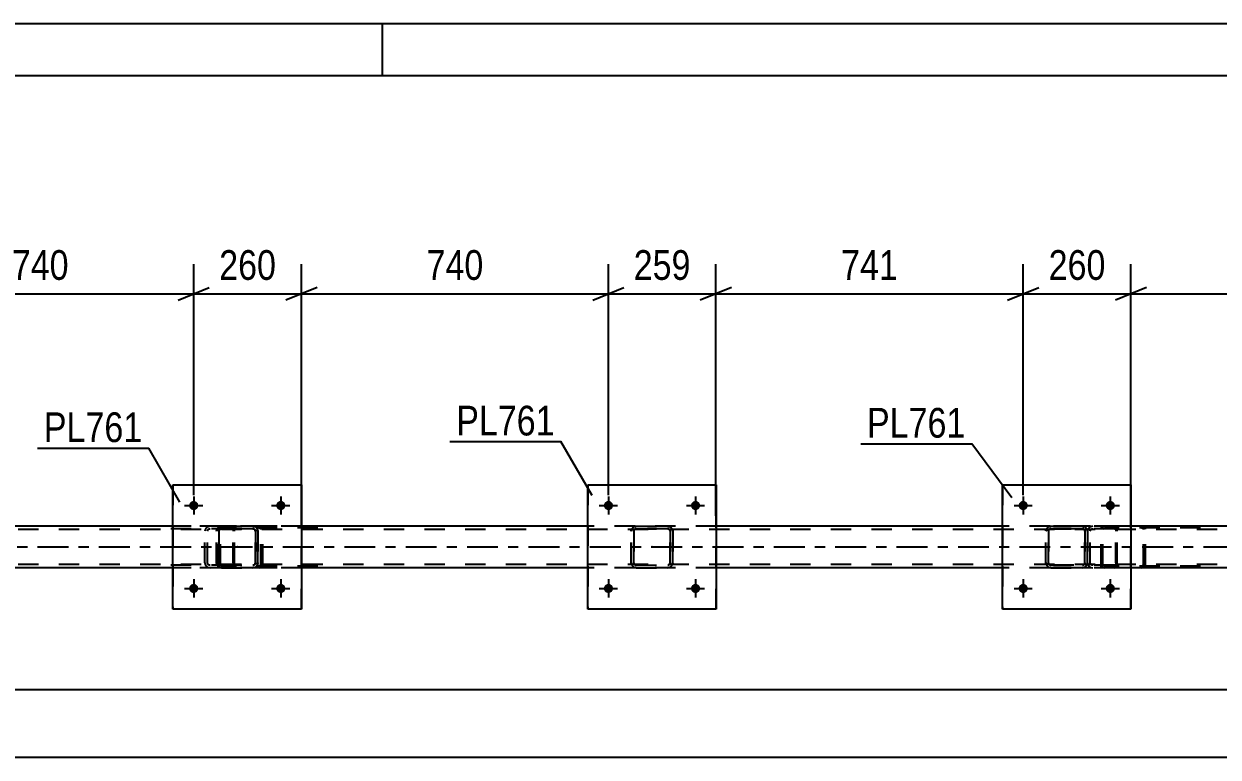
# Model space of a CAD drawing. Header units: millimetres. Extents: x 0 to 841, y 0 to 594.
# Drawn here: x 596.4 to 711.6, y 523.3 to 594 of the extents above; entities that cross this region are included whole.
import ezdxf

# ---------------------------------------------------------------- set-up
doc = ezdxf.new("R2010")
doc.units = ezdxf.units.MM
doc.linetypes.add('DXK_LINE_DOT2', pattern=[3.9198, 1.9599, -1.9599])
doc.linetypes.add('DXK_LINE_DOT3', pattern=[5.9187, 2.979, -0.9799, 0.9799, -0.9799])
doc.styles.add('Arial Narrow', font='ARIALN.TTF', dxfattribs={"height": 0.2})

# ---------------------------------------------------------------- blocks, each defined once
blk = doc.blocks.new('Unknown-814761001-1137')
at = {"color": 5, "linetype": 'Continuous'}
for p, q in [((841, 594), (0, 594)), ((631, 589), (631, 594)), ((836, 589), (5, 589))]:
    blk.add_line(p, q, dxfattribs=at)
blk = doc.blocks.new('Bolt-814761001-1547 - 1274')
at = {"linetype": 'Continuous'}
for points in [[(692.34, 547.54), (692.35, 547.63), (692.38, 547.72), (692.43, 547.8), (692.49, 547.86), (692.56, 547.92), (692.65, 547.96), (692.74, 547.98), (692.83, 547.98), (692.92, 547.96), (693, 547.92), (693.08, 547.86), (693.14, 547.8), (693.19, 547.72), (693.21, 547.63), (693.22, 547.54), (693.21, 547.45), (693.19, 547.36), (693.14, 547.28), (693.08, 547.21), (693, 547.16), (692.92, 547.12), (692.83, 547.1), (692.74, 547.1), (692.65, 547.12), (692.56, 547.16), (692.49, 547.21), (692.43, 547.28), (692.38, 547.36), (692.35, 547.45)], [(700.74, 547.54), (700.75, 547.63), (700.78, 547.72), (700.83, 547.8), (700.89, 547.86), (700.96, 547.92), (701.05, 547.96), (701.14, 547.98), (701.23, 547.98), (701.32, 547.96), (701.4, 547.92), (701.48, 547.86), (701.54, 547.8), (701.59, 547.72), (701.61, 547.63), (701.62, 547.54), (701.61, 547.45), (701.59, 547.36), (701.54, 547.28), (701.48, 547.21), (701.4, 547.16), (701.32, 547.12), (701.23, 547.1), (701.14, 547.1), (701.05, 547.12), (700.96, 547.16), (700.89, 547.21), (700.83, 547.28), (700.78, 547.36), (700.75, 547.45)]]:
    blk.add_hatch(color=1, dxfattribs=at).paths.add_polyline_path(points)
at = {"color": 1, "linetype": 'Continuous'}
for p, q in [((692.78, 548.42), (692.78, 546.66)), ((701.18, 548.42), (701.18, 546.66)), ((691.9, 547.54), (693.66, 547.54)), ((700.3, 547.54), (702.06, 547.54))]:
    blk.add_line(p, q, dxfattribs=at)
blk = doc.blocks.new('Part-814761001-1307 - 1274')
at = {"color": 7, "linetype": 'DXK_LINE_DOT2'}
for p, q in [((700.34, 545.34), (700.31, 545.22)), ((700.31, 541.86), (700.31, 545.22)), ((700.48, 545.22), (700.5, 545.28)), ((700.48, 541.86), (700.48, 545.22)), ((700.5, 545.28), (700.53, 545.33)), ((700.65, 545.54), (700.52, 545.51)), ((700.53, 545.33), (700.59, 545.37)), ((700.59, 545.37), (700.65, 545.38)), ((709.88, 545.54), (700.65, 545.54)), ((709.88, 545.38), (700.65, 545.38)), ((704.36, 545.51), (704.23, 545.54)), ((704.23, 545.38), (704.3, 545.37)), ((704.3, 545.37), (704.32, 545.35)), ((704.32, 545.35), (704.35, 545.33)), ((704.35, 545.33), (704.39, 545.28)), ((704.39, 545.28), (704.4, 545.22)), ((704.4, 541.86), (704.4, 545.22)), ((704.57, 545.22), (704.54, 545.34)), ((704.57, 541.86), (704.57, 545.22)), ((700.31, 541.86), (700.34, 541.74)), ((700.5, 541.8), (700.48, 541.86)), ((700.53, 541.74), (700.5, 541.8)), ((700.52, 541.56), (700.65, 541.54)), ((700.59, 541.71), (700.53, 541.74)), ((700.65, 541.7), (700.59, 541.71)), ((709.88, 541.7), (700.65, 541.7)), ((709.88, 541.54), (700.65, 541.54)), ((704.3, 541.71), (704.23, 541.7)), ((704.23, 541.54), (704.36, 541.56)), ((704.35, 541.74), (704.3, 541.71)), ((704.39, 541.8), (704.35, 541.74)), ((704.4, 541.86), (704.39, 541.8)), ((704.54, 541.74), (704.57, 541.86))]:
    blk.add_line(p, q, dxfattribs=at)
for centre, start, end in [((700.64, 545.2), 110.7583, 155.68), ((704.24, 545.2), 24.32, 69.2417), ((700.64, 541.87), 204.32, 249.2417), ((704.24, 541.87), 290.7583, 335.68)]:
    blk.add_arc(centre, 0.331, start, end, dxfattribs=at)
blk = doc.blocks.new('Part-814761001-1306 - 1274')
at = {"color": 7, "linetype": 'DXK_LINE_DOT2'}
for p, q in [((758.52, 545.22), (82.79, 545.22)), ((623.18, 545.54), (610.78, 545.54)), ((663.18, 545.54), (650.78, 545.54)), ((703.18, 545.54), (690.78, 545.54)), ((758.52, 541.86), (82.79, 541.86)), ((623.18, 541.54), (610.78, 541.54)), ((663.18, 541.54), (650.78, 541.54)), ((703.18, 541.54), (690.78, 541.54))]:
    blk.add_line(p, q, dxfattribs=at)
at = {"color": 2, "linetype": 'Continuous'}
for p, q in [((610.78, 545.54), (583.19, 545.54)), ((650.78, 545.54), (623.18, 545.54)), ((690.78, 545.54), (663.18, 545.54)), ((730.79, 545.54), (703.18, 545.54)), ((610.78, 541.54), (583.19, 541.54)), ((650.78, 541.54), (623.18, 541.54)), ((690.78, 541.54), (663.18, 541.54)), ((730.79, 541.54), (703.18, 541.54))]:
    blk.add_line(p, q, dxfattribs=at)
at = {"color": 7, "linetype": 'DXK_LINE_DOT3'}
blk.add_line((82.79, 543.54), (758.52, 543.54), dxfattribs=at)
blk = doc.blocks.new('Part-814761001-1369 - 1274')
at = {"color": 7, "linetype": 'DXK_LINE_DOT2'}
for p, q in [((615.21, 545.34), (615.18, 545.22)), ((615.18, 541.86), (615.18, 545.22)), ((615.35, 545.22), (615.36, 545.28)), ((615.35, 541.86), (615.35, 545.22)), ((615.36, 545.28), (615.4, 545.33)), ((615.52, 545.54), (615.39, 545.51)), ((615.4, 545.33), (615.46, 545.37)), ((615.46, 545.37), (615.52, 545.38)), ((624.75, 545.54), (615.52, 545.54)), ((624.75, 545.38), (615.52, 545.38)), ((619.23, 545.51), (619.1, 545.54)), ((619.1, 545.38), (619.16, 545.37)), ((619.16, 545.37), (619.22, 545.33)), ((619.22, 545.33), (619.25, 545.28)), ((619.25, 545.28), (619.27, 545.22)), ((619.27, 541.86), (619.27, 545.22)), ((619.44, 545.22), (619.41, 545.34)), ((619.44, 541.86), (619.44, 545.22)), ((615.18, 541.86), (615.21, 541.74)), ((615.36, 541.8), (615.35, 541.86)), ((615.4, 541.74), (615.36, 541.8)), ((615.39, 541.56), (615.52, 541.54)), ((615.46, 541.71), (615.4, 541.74)), ((615.52, 541.7), (615.46, 541.71)), ((624.75, 541.7), (615.52, 541.7)), ((624.75, 541.54), (615.52, 541.54)), ((619.16, 541.71), (619.1, 541.7)), ((619.1, 541.54), (619.23, 541.56)), ((619.22, 541.74), (619.16, 541.71)), ((619.25, 541.8), (619.22, 541.74)), ((619.27, 541.86), (619.25, 541.8)), ((619.41, 541.74), (619.44, 541.86))]:
    blk.add_line(p, q, dxfattribs=at)
for centre, start, end in [((615.51, 545.2), 110.7583, 155.68), ((619.11, 545.2), 24.32, 69.2417), ((615.51, 541.87), 204.32, 249.2417), ((619.11, 541.87), 290.7583, 335.68)]:
    blk.add_arc(centre, 0.331, start, end, dxfattribs=at)
blk = doc.blocks.new('Part-814761001-1374 - 1274')
at = {"color": 7, "linetype": 'DXK_LINE_DOT2'}
for p, q in [((701.59, 545.54), (694.66, 545.54)), ((701.59, 545.3), (694.66, 545.3)), ((699.02, 545.19), (699, 545.06)), ((699, 542.02), (699, 545.06)), ((699.03, 545.24), (699.02, 545.19)), ((699.25, 545.06), (699.27, 545.15)), ((699.25, 542.02), (699.25, 545.06)), ((699.27, 545.15), (699.32, 545.23)), ((699.5, 545.54), (699.31, 545.5)), ((699.32, 545.23), (699.4, 545.28)), ((699.4, 545.28), (699.5, 545.3)), ((700.31, 545.54), (700.31, 545.3)), ((701.69, 545.5), (701.59, 545.54)), ((701.59, 545.3), (701.64, 545.28)), ((701.64, 545.28), (701.69, 545.23)), ((701.78, 545.4), (701.69, 545.5)), ((701.69, 545.23), (701.72, 545.15)), ((701.72, 545.15), (701.73, 545.06)), ((701.73, 542.02), (701.73, 545.06)), ((701.84, 545.24), (701.78, 545.4)), ((701.86, 545.06), (701.84, 545.24)), ((701.86, 542.02), (701.86, 545.06)), ((701.59, 541.78), (694.66, 541.78)), ((701.59, 541.54), (694.66, 541.54)), ((699, 542.02), (699.03, 541.83)), ((699.27, 541.93), (699.25, 542.02)), ((699.32, 541.85), (699.27, 541.93)), ((699.31, 541.57), (699.5, 541.54)), ((699.4, 541.8), (699.32, 541.85)), ((699.5, 541.78), (699.4, 541.8)), ((700.31, 541.54), (700.31, 541.78)), ((701.64, 541.8), (701.59, 541.78)), ((701.59, 541.54), (701.69, 541.57)), ((701.69, 541.85), (701.64, 541.8)), ((701.72, 541.93), (701.69, 541.85)), ((701.69, 541.57), (701.78, 541.68)), ((701.73, 542.02), (701.72, 541.93)), ((701.78, 541.68), (701.79, 541.71)), ((701.79, 541.71), (701.84, 541.83)), ((701.84, 541.83), (701.86, 542.02))]:
    blk.add_line(p, q, dxfattribs=at)
for centre, start, end in [((699.48, 545.04), 111.1941, 156.1506), ((699.48, 542.03), 203.8494, 248.8059)]:
    blk.add_arc(centre, 0.492, start, end, dxfattribs=at)
blk = doc.blocks.new('Part-814761001-1375 - 1274')
at = {"color": 7, "linetype": 'DXK_LINE_DOT2'}
for p, q in [((616.46, 545.54), (609.52, 545.54)), ((616.46, 545.3), (609.52, 545.3)), ((613.89, 545.19), (613.86, 545.06)), ((613.86, 542.02), (613.86, 545.06)), ((613.9, 545.24), (613.89, 545.19)), ((614.11, 545.06), (614.13, 545.15)), ((614.11, 542.02), (614.11, 545.06)), ((614.13, 545.15), (614.19, 545.23)), ((614.36, 545.54), (614.17, 545.5)), ((614.19, 545.23), (614.27, 545.28)), ((614.27, 545.28), (614.36, 545.3)), ((615.18, 545.54), (615.18, 545.3)), ((616.56, 545.5), (616.46, 545.54)), ((616.46, 545.3), (616.51, 545.28)), ((616.51, 545.28), (616.55, 545.23)), ((616.55, 545.23), (616.58, 545.15)), ((616.65, 545.4), (616.56, 545.5)), ((616.58, 545.15), (616.59, 545.06)), ((616.59, 542.02), (616.59, 545.06)), ((616.71, 545.24), (616.65, 545.4)), ((616.73, 545.06), (616.71, 545.24)), ((616.73, 542.02), (616.73, 545.06)), ((616.46, 541.78), (609.52, 541.78)), ((616.46, 541.54), (609.52, 541.54)), ((613.86, 542.02), (613.9, 541.83)), ((614.13, 541.93), (614.11, 542.02)), ((614.19, 541.85), (614.13, 541.93)), ((614.17, 541.57), (614.36, 541.54)), ((614.27, 541.8), (614.19, 541.85)), ((614.36, 541.78), (614.27, 541.8)), ((615.18, 541.54), (615.18, 541.78)), ((616.51, 541.8), (616.46, 541.78)), ((616.46, 541.54), (616.56, 541.57)), ((616.55, 541.85), (616.51, 541.8)), ((616.58, 541.93), (616.55, 541.85)), ((616.56, 541.57), (616.65, 541.68)), ((616.59, 542.02), (616.58, 541.93)), ((616.65, 541.68), (616.66, 541.71)), ((616.66, 541.71), (616.71, 541.83)), ((616.71, 541.83), (616.73, 542.02))]:
    blk.add_line(p, q, dxfattribs=at)
for centre, start, end in [((614.35, 545.04), 111.1941, 156.1506), ((614.35, 542.03), 203.8494, 248.8059)]:
    blk.add_arc(centre, 0.492, start, end, dxfattribs=at)
blk = doc.blocks.new('Part-814761001-1393 - 1274')
at = {"color": 2, "linetype": 'Continuous'}
for p, q in [((690.78, 537.54), (690.78, 549.54)), ((690.78, 549.54), (690.78, 549.54)), ((690.78, 549.54), (703.18, 549.54)), ((703.18, 549.54), (703.18, 537.54)), ((690.78, 537.54), (690.78, 537.54)), ((703.18, 537.54), (690.78, 537.54))]:
    blk.add_line(p, q, dxfattribs=at)
at = {"color": 7, "linetype": 'DXK_LINE_DOT2'}
for p, q in [((690.78, 549.54), (690.78, 537.54)), ((690.78, 549.54), (690.78, 549.54)), ((703.18, 537.54), (703.18, 549.54)), ((690.78, 537.54), (690.78, 537.54))]:
    blk.add_line(p, q, dxfattribs=at)
blk = doc.blocks.new('Part-814761001-1394 - 1274')
at = {"color": 7, "linetype": 'DXK_LINE_DOT2'}
for p, q in [((694.98, 545.06), (695.02, 545.24)), ((695.02, 545.24), (694.98, 545.06)), ((694.98, 542.02), (694.98, 545.06)), ((694.98, 545.06), (694.98, 545.06)), ((694.98, 542.02), (694.98, 545.06)), ((695.22, 545.06), (695.24, 545.15)), ((695.24, 545.15), (695.22, 545.06)), ((695.22, 542.02), (695.22, 545.06)), ((695.22, 545.06), (695.22, 545.06)), ((695.22, 545.06), (695.22, 542.02)), ((695.24, 545.15), (695.29, 545.23)), ((695.29, 545.23), (695.24, 545.15)), ((695.28, 545.5), (695.46, 545.54)), ((695.46, 545.54), (695.28, 545.5)), ((695.29, 545.23), (695.37, 545.28)), ((695.37, 545.28), (695.29, 545.23)), ((695.37, 545.28), (695.46, 545.3)), ((695.46, 545.3), (695.37, 545.28)), ((695.46, 545.54), (698.5, 545.54)), ((695.46, 545.54), (695.46, 545.54)), ((695.46, 545.54), (698.5, 545.54)), ((695.46, 545.3), (698.5, 545.3)), ((695.46, 545.3), (695.46, 545.3)), ((698.5, 545.3), (695.46, 545.3)), ((698.5, 545.54), (698.5, 545.54)), ((698.5, 545.54), (698.68, 545.5)), ((698.69, 545.5), (698.5, 545.54)), ((698.5, 545.3), (698.5, 545.3)), ((698.5, 545.3), (698.6, 545.28)), ((698.59, 545.28), (698.5, 545.3)), ((698.59, 545.28), (698.6, 545.28)), ((698.67, 545.23), (698.59, 545.28)), ((698.6, 545.28), (698.67, 545.23)), ((698.67, 545.23), (698.73, 545.15)), ((698.72, 545.15), (698.67, 545.23)), ((698.74, 545.06), (698.72, 545.15)), ((698.73, 545.15), (698.74, 545.06)), ((698.74, 542.02), (698.74, 545.06)), ((698.74, 545.06), (698.74, 545.06)), ((698.74, 545.06), (698.74, 542.02)), ((698.94, 545.24), (698.98, 545.06)), ((698.98, 545.06), (698.95, 545.24)), ((698.98, 542.02), (698.98, 545.06)), ((698.98, 545.06), (698.98, 545.06)), ((698.98, 545.06), (698.98, 542.02)), ((694.98, 542.02), (694.98, 542.02)), ((695.02, 541.83), (694.98, 542.02)), ((694.98, 542.02), (695.02, 541.83)), ((695.22, 542.02), (695.22, 542.02)), ((695.24, 541.93), (695.22, 542.02)), ((695.22, 542.02), (695.24, 541.93)), ((695.29, 541.85), (695.24, 541.93)), ((695.24, 541.93), (695.29, 541.85)), ((695.28, 541.57), (695.28, 541.57)), ((695.46, 541.54), (695.28, 541.57)), ((695.28, 541.57), (695.46, 541.54)), ((695.37, 541.8), (695.29, 541.85)), ((695.29, 541.85), (695.37, 541.8)), ((695.46, 541.78), (695.37, 541.8)), ((695.37, 541.8), (695.46, 541.78)), ((695.46, 541.78), (698.5, 541.78)), ((695.46, 541.78), (695.46, 541.78)), ((695.46, 541.78), (698.5, 541.78)), ((695.46, 541.54), (698.5, 541.54)), ((695.46, 541.54), (695.46, 541.54)), ((695.46, 541.54), (698.5, 541.54)), ((698.6, 541.8), (698.5, 541.78)), ((698.5, 541.78), (698.59, 541.8)), ((698.5, 541.78), (698.5, 541.78)), ((698.68, 541.57), (698.5, 541.54)), ((698.5, 541.54), (698.69, 541.57)), ((698.5, 541.54), (698.5, 541.54)), ((698.59, 541.8), (698.67, 541.85)), ((698.67, 541.85), (698.6, 541.8)), ((698.73, 541.93), (698.67, 541.85)), ((698.67, 541.85), (698.72, 541.93)), ((698.72, 541.93), (698.74, 542.02)), ((698.74, 542.02), (698.73, 541.93)), ((698.74, 542.02), (698.74, 542.02)), ((698.98, 542.02), (698.94, 541.83)), ((698.95, 541.83), (698.98, 542.02)), ((698.98, 542.02), (698.98, 542.02))]:
    blk.add_line(p, q, dxfattribs=at)
at = {"color": 7, "linetype": 'DXK_LINE_DOT3'}
blk.add_line((696.99, 543.54), (696.98, 543.54), dxfattribs=at)
at = {"color": 7, "linetype": 'DXK_LINE_DOT2'}
for centre, start, end in [((695.46, 545.06), 112.5, 157.5), ((695.46, 545.06), 112.5, 157.5), ((698.5, 545.06), 22.5, 67.5), ((698.5, 545.06), 22.5, 67.5), ((695.46, 542.02), 202.5, 247.5), ((695.46, 542.02), 202.5, 247.5), ((698.5, 542.02), 292.5, 337.5), ((698.5, 542.02), 292.5, 337.5)]:
    blk.add_arc(centre, 0.48, start, end, dxfattribs=at)
blk = doc.blocks.new('Part-814761001-1399 - 1274')
at = {"color": 2, "linetype": 'Continuous'}
for p, q in [((650.78, 537.54), (650.78, 549.54)), ((650.78, 549.54), (650.78, 549.54)), ((650.78, 549.54), (663.18, 549.54)), ((663.18, 549.54), (663.18, 537.54)), ((650.78, 537.54), (650.78, 537.54)), ((663.18, 537.54), (650.78, 537.54))]:
    blk.add_line(p, q, dxfattribs=at)
at = {"color": 7, "linetype": 'DXK_LINE_DOT2'}
for p, q in [((650.78, 549.54), (650.78, 537.54)), ((650.78, 549.54), (650.78, 549.54)), ((663.18, 537.54), (663.18, 549.54)), ((650.78, 537.54), (650.78, 537.54))]:
    blk.add_line(p, q, dxfattribs=at)
blk = doc.blocks.new('Part-814761001-1400 - 1274')
at = {"color": 7, "linetype": 'DXK_LINE_DOT2'}
for p, q in [((654.98, 545.06), (655.02, 545.24)), ((655.02, 545.24), (654.98, 545.06)), ((654.98, 542.02), (654.98, 545.06)), ((654.98, 545.06), (654.98, 545.06)), ((654.98, 542.02), (654.98, 545.06)), ((655.22, 545.06), (655.24, 545.15)), ((655.24, 545.15), (655.22, 545.06)), ((655.22, 542.02), (655.22, 545.06)), ((655.22, 545.06), (655.22, 545.06)), ((655.22, 545.06), (655.22, 542.02)), ((655.24, 545.15), (655.29, 545.23)), ((655.29, 545.23), (655.24, 545.15)), ((655.28, 545.5), (655.46, 545.54)), ((655.46, 545.54), (655.28, 545.5)), ((655.29, 545.23), (655.37, 545.28)), ((655.37, 545.28), (655.29, 545.23)), ((655.37, 545.28), (655.46, 545.3)), ((655.46, 545.3), (655.37, 545.28)), ((655.46, 545.54), (658.5, 545.54)), ((655.46, 545.54), (655.46, 545.54)), ((655.46, 545.54), (658.5, 545.54)), ((655.46, 545.3), (658.5, 545.3)), ((655.46, 545.3), (655.46, 545.3)), ((658.5, 545.3), (655.46, 545.3)), ((658.5, 545.54), (658.5, 545.54)), ((658.5, 545.54), (658.68, 545.5)), ((658.69, 545.5), (658.5, 545.54)), ((658.5, 545.3), (658.5, 545.3)), ((658.5, 545.3), (658.6, 545.28)), ((658.59, 545.28), (658.5, 545.3)), ((658.59, 545.28), (658.6, 545.28)), ((658.67, 545.23), (658.59, 545.28)), ((658.6, 545.28), (658.67, 545.23)), ((658.67, 545.23), (658.73, 545.15)), ((658.72, 545.15), (658.67, 545.23)), ((658.74, 545.06), (658.72, 545.15)), ((658.73, 545.15), (658.74, 545.06)), ((658.74, 542.02), (658.74, 545.06)), ((658.74, 545.06), (658.74, 545.06)), ((658.74, 545.06), (658.74, 542.02)), ((658.94, 545.24), (658.98, 545.06)), ((658.98, 545.06), (658.95, 545.24)), ((658.98, 542.02), (658.98, 545.06)), ((658.98, 545.06), (658.98, 545.06)), ((658.98, 545.06), (658.98, 542.02)), ((654.98, 542.02), (654.98, 542.02)), ((655.02, 541.83), (654.98, 542.02)), ((654.98, 542.02), (655.02, 541.83)), ((655.22, 542.02), (655.22, 542.02)), ((655.24, 541.93), (655.22, 542.02)), ((655.22, 542.02), (655.24, 541.93)), ((655.29, 541.85), (655.24, 541.93)), ((655.24, 541.93), (655.29, 541.85)), ((655.28, 541.57), (655.28, 541.57)), ((655.46, 541.54), (655.28, 541.57)), ((655.28, 541.57), (655.46, 541.54)), ((655.37, 541.8), (655.29, 541.85)), ((655.29, 541.85), (655.37, 541.8)), ((655.46, 541.78), (655.37, 541.8)), ((655.37, 541.8), (655.46, 541.78)), ((655.46, 541.78), (658.5, 541.78)), ((655.46, 541.78), (655.46, 541.78)), ((655.46, 541.78), (658.5, 541.78)), ((655.46, 541.54), (658.5, 541.54)), ((655.46, 541.54), (655.46, 541.54)), ((655.46, 541.54), (658.5, 541.54)), ((658.6, 541.8), (658.5, 541.78)), ((658.5, 541.78), (658.59, 541.8)), ((658.5, 541.78), (658.5, 541.78)), ((658.68, 541.57), (658.5, 541.54)), ((658.5, 541.54), (658.69, 541.57)), ((658.5, 541.54), (658.5, 541.54)), ((658.59, 541.8), (658.67, 541.85)), ((658.67, 541.85), (658.6, 541.8)), ((658.73, 541.93), (658.67, 541.85)), ((658.67, 541.85), (658.72, 541.93)), ((658.72, 541.93), (658.74, 542.02)), ((658.74, 542.02), (658.73, 541.93)), ((658.74, 542.02), (658.74, 542.02)), ((658.98, 542.02), (658.94, 541.83)), ((658.95, 541.83), (658.98, 542.02)), ((658.98, 542.02), (658.98, 542.02))]:
    blk.add_line(p, q, dxfattribs=at)
at = {"color": 7, "linetype": 'DXK_LINE_DOT3'}
blk.add_line((656.99, 543.54), (656.98, 543.54), dxfattribs=at)
at = {"color": 7, "linetype": 'DXK_LINE_DOT2'}
for centre, start, end in [((655.46, 545.06), 112.5, 157.5), ((655.46, 545.06), 112.5, 157.5), ((658.5, 545.06), 22.5, 67.5), ((658.5, 545.06), 22.5, 67.5), ((655.46, 542.02), 202.5, 247.5), ((655.46, 542.02), 202.5, 247.5), ((658.5, 542.02), 292.5, 337.5), ((658.5, 542.02), 292.5, 337.5)]:
    blk.add_arc(centre, 0.48, start, end, dxfattribs=at)
blk = doc.blocks.new('Part-814761001-1405 - 1274')
at = {"color": 2, "linetype": 'Continuous'}
for p, q in [((610.78, 537.54), (610.78, 549.54)), ((610.78, 549.54), (610.78, 549.54)), ((610.78, 549.54), (623.18, 549.54)), ((623.18, 549.54), (623.18, 537.54)), ((610.78, 537.54), (610.78, 537.54)), ((623.18, 537.54), (610.78, 537.54))]:
    blk.add_line(p, q, dxfattribs=at)
at = {"color": 7, "linetype": 'DXK_LINE_DOT2'}
for p, q in [((610.78, 549.54), (610.78, 537.54)), ((610.78, 549.54), (610.78, 549.54)), ((623.18, 537.54), (623.18, 549.54)), ((610.78, 537.54), (610.78, 537.54))]:
    blk.add_line(p, q, dxfattribs=at)
blk = doc.blocks.new('Bolt-814761001-1549 - 1274')
at = {"linetype": 'Continuous'}
for points in [[(652.34, 547.54), (652.35, 547.63), (652.38, 547.72), (652.43, 547.8), (652.49, 547.86), (652.56, 547.92), (652.65, 547.96), (652.74, 547.98), (652.83, 547.98), (652.92, 547.96), (653, 547.92), (653.08, 547.86), (653.14, 547.8), (653.19, 547.72), (653.21, 547.63), (653.22, 547.54), (653.21, 547.45), (653.19, 547.36), (653.14, 547.28), (653.08, 547.21), (653, 547.16), (652.92, 547.12), (652.83, 547.1), (652.74, 547.1), (652.65, 547.12), (652.56, 547.16), (652.49, 547.21), (652.43, 547.28), (652.38, 547.36), (652.35, 547.45)], [(660.74, 547.54), (660.75, 547.63), (660.78, 547.72), (660.83, 547.8), (660.89, 547.86), (660.96, 547.92), (661.05, 547.96), (661.14, 547.98), (661.23, 547.98), (661.32, 547.96), (661.4, 547.92), (661.48, 547.86), (661.54, 547.8), (661.59, 547.72), (661.61, 547.63), (661.62, 547.54), (661.61, 547.45), (661.59, 547.36), (661.54, 547.28), (661.48, 547.21), (661.4, 547.16), (661.32, 547.12), (661.23, 547.1), (661.14, 547.1), (661.05, 547.12), (660.96, 547.16), (660.89, 547.21), (660.83, 547.28), (660.78, 547.36), (660.75, 547.45)]]:
    blk.add_hatch(color=1, dxfattribs=at).paths.add_polyline_path(points)
at = {"color": 1, "linetype": 'Continuous'}
for p, q in [((652.78, 548.42), (652.78, 546.66)), ((661.18, 548.42), (661.18, 546.66)), ((651.9, 547.54), (653.66, 547.54)), ((660.3, 547.54), (662.06, 547.54))]:
    blk.add_line(p, q, dxfattribs=at)
blk = doc.blocks.new('Part-814761001-1479 - 1274')
at = {"color": 7, "linetype": 'DXK_LINE_DOT2'}
for p, q in [((614.98, 545.06), (615.02, 545.24)), ((615.02, 545.24), (614.98, 545.06)), ((614.98, 542.02), (614.98, 545.06)), ((614.98, 545.06), (614.98, 545.06)), ((614.98, 542.02), (614.98, 545.06)), ((615.22, 545.06), (615.24, 545.15)), ((615.24, 545.15), (615.22, 545.06)), ((615.22, 542.02), (615.22, 545.06)), ((615.22, 545.06), (615.22, 545.06)), ((615.22, 545.06), (615.22, 542.02)), ((615.24, 545.15), (615.29, 545.23)), ((615.29, 545.23), (615.24, 545.15)), ((615.28, 545.5), (615.46, 545.54)), ((615.46, 545.54), (615.28, 545.5)), ((615.29, 545.23), (615.37, 545.28)), ((615.37, 545.28), (615.29, 545.23)), ((615.37, 545.28), (615.46, 545.3)), ((615.46, 545.3), (615.37, 545.28)), ((615.46, 545.54), (618.5, 545.54)), ((615.46, 545.54), (615.46, 545.54)), ((615.46, 545.54), (618.5, 545.54)), ((615.46, 545.3), (618.5, 545.3)), ((615.46, 545.3), (615.46, 545.3)), ((618.5, 545.3), (615.46, 545.3)), ((618.5, 545.54), (618.5, 545.54)), ((618.5, 545.54), (618.68, 545.5)), ((618.69, 545.5), (618.5, 545.54)), ((618.5, 545.3), (618.5, 545.3)), ((618.5, 545.3), (618.6, 545.28)), ((618.59, 545.28), (618.5, 545.3)), ((618.59, 545.28), (618.6, 545.28)), ((618.67, 545.23), (618.59, 545.28)), ((618.6, 545.28), (618.67, 545.23)), ((618.67, 545.23), (618.73, 545.15)), ((618.72, 545.15), (618.67, 545.23)), ((618.74, 545.06), (618.72, 545.15)), ((618.73, 545.15), (618.74, 545.06)), ((618.74, 542.02), (618.74, 545.06)), ((618.74, 545.06), (618.74, 545.06)), ((618.74, 545.06), (618.74, 542.02)), ((618.94, 545.24), (618.98, 545.06)), ((618.98, 545.06), (618.95, 545.24)), ((618.98, 542.02), (618.98, 545.06)), ((618.98, 545.06), (618.98, 545.06)), ((618.98, 545.06), (618.98, 542.02)), ((614.98, 542.02), (614.98, 542.02)), ((615.02, 541.83), (614.98, 542.02)), ((614.98, 542.02), (615.02, 541.83)), ((615.22, 542.02), (615.22, 542.02)), ((615.24, 541.93), (615.22, 542.02)), ((615.22, 542.02), (615.24, 541.93)), ((615.29, 541.85), (615.24, 541.93)), ((615.24, 541.93), (615.29, 541.85)), ((615.28, 541.57), (615.28, 541.57)), ((615.46, 541.54), (615.28, 541.57)), ((615.28, 541.57), (615.46, 541.54)), ((615.37, 541.8), (615.29, 541.85)), ((615.29, 541.85), (615.37, 541.8)), ((615.46, 541.78), (615.37, 541.8)), ((615.37, 541.8), (615.46, 541.78)), ((615.46, 541.78), (618.5, 541.78)), ((615.46, 541.78), (615.46, 541.78)), ((615.46, 541.78), (618.5, 541.78)), ((615.46, 541.54), (618.5, 541.54)), ((615.46, 541.54), (615.46, 541.54)), ((615.46, 541.54), (618.5, 541.54)), ((618.6, 541.8), (618.5, 541.78)), ((618.5, 541.78), (618.59, 541.8)), ((618.5, 541.78), (618.5, 541.78)), ((618.68, 541.57), (618.5, 541.54)), ((618.5, 541.54), (618.69, 541.57)), ((618.5, 541.54), (618.5, 541.54)), ((618.59, 541.8), (618.67, 541.85)), ((618.67, 541.85), (618.6, 541.8)), ((618.73, 541.93), (618.67, 541.85)), ((618.67, 541.85), (618.72, 541.93)), ((618.72, 541.93), (618.74, 542.02)), ((618.74, 542.02), (618.73, 541.93)), ((618.74, 542.02), (618.74, 542.02)), ((618.98, 542.02), (618.94, 541.83)), ((618.95, 541.83), (618.98, 542.02)), ((618.98, 542.02), (618.98, 542.02))]:
    blk.add_line(p, q, dxfattribs=at)
at = {"color": 7, "linetype": 'DXK_LINE_DOT3'}
blk.add_line((616.99, 543.54), (616.98, 543.54), dxfattribs=at)
at = {"color": 7, "linetype": 'DXK_LINE_DOT2'}
for centre, start, end in [((615.46, 545.06), 112.5, 157.5), ((615.46, 545.06), 112.5, 157.5), ((618.5, 545.06), 22.5, 67.5), ((618.5, 545.06), 22.5, 67.5), ((615.46, 542.02), 202.5, 247.5), ((615.46, 542.02), 202.5, 247.5), ((618.5, 542.02), 292.5, 337.5), ((618.5, 542.02), 292.5, 337.5)]:
    blk.add_arc(centre, 0.48, start, end, dxfattribs=at)
blk = doc.blocks.new('Bolt-814761001-1548 - 1274')
at = {"linetype": 'Continuous'}
for points in [[(692.34, 539.54), (692.35, 539.63), (692.38, 539.72), (692.43, 539.8), (692.49, 539.86), (692.56, 539.92), (692.65, 539.96), (692.74, 539.98), (692.83, 539.98), (692.92, 539.96), (693, 539.92), (693.08, 539.86), (693.14, 539.8), (693.19, 539.72), (693.21, 539.63), (693.22, 539.54), (693.21, 539.45), (693.19, 539.36), (693.14, 539.28), (693.08, 539.21), (693, 539.16), (692.92, 539.12), (692.83, 539.1), (692.74, 539.1), (692.65, 539.12), (692.56, 539.16), (692.49, 539.21), (692.43, 539.28), (692.38, 539.36), (692.35, 539.45)], [(700.74, 539.54), (700.75, 539.63), (700.78, 539.72), (700.83, 539.8), (700.89, 539.86), (700.96, 539.92), (701.05, 539.96), (701.14, 539.98), (701.23, 539.98), (701.32, 539.96), (701.4, 539.92), (701.48, 539.86), (701.54, 539.8), (701.59, 539.72), (701.61, 539.63), (701.62, 539.54), (701.61, 539.45), (701.59, 539.36), (701.54, 539.28), (701.48, 539.21), (701.4, 539.16), (701.32, 539.12), (701.23, 539.1), (701.14, 539.1), (701.05, 539.12), (700.96, 539.16), (700.89, 539.21), (700.83, 539.28), (700.78, 539.36), (700.75, 539.45)]]:
    blk.add_hatch(color=1, dxfattribs=at).paths.add_polyline_path(points)
at = {"color": 1, "linetype": 'Continuous'}
for p, q in [((692.78, 540.42), (692.78, 538.66)), ((701.18, 540.42), (701.18, 538.66)), ((691.9, 539.54), (693.66, 539.54)), ((700.3, 539.54), (702.06, 539.54))]:
    blk.add_line(p, q, dxfattribs=at)
blk = doc.blocks.new('Bolt-814761001-1550 - 1274')
at = {"linetype": 'Continuous'}
for points in [[(652.34, 539.54), (652.35, 539.63), (652.38, 539.72), (652.43, 539.8), (652.49, 539.86), (652.56, 539.92), (652.65, 539.96), (652.74, 539.98), (652.83, 539.98), (652.92, 539.96), (653, 539.92), (653.08, 539.86), (653.14, 539.8), (653.19, 539.72), (653.21, 539.63), (653.22, 539.54), (653.21, 539.45), (653.19, 539.36), (653.14, 539.28), (653.08, 539.21), (653, 539.16), (652.92, 539.12), (652.83, 539.1), (652.74, 539.1), (652.65, 539.12), (652.56, 539.16), (652.49, 539.21), (652.43, 539.28), (652.38, 539.36), (652.35, 539.45)], [(660.74, 539.54), (660.75, 539.63), (660.78, 539.72), (660.83, 539.8), (660.89, 539.86), (660.96, 539.92), (661.05, 539.96), (661.14, 539.98), (661.23, 539.98), (661.32, 539.96), (661.4, 539.92), (661.48, 539.86), (661.54, 539.8), (661.59, 539.72), (661.61, 539.63), (661.62, 539.54), (661.61, 539.45), (661.59, 539.36), (661.54, 539.28), (661.48, 539.21), (661.4, 539.16), (661.32, 539.12), (661.23, 539.1), (661.14, 539.1), (661.05, 539.12), (660.96, 539.16), (660.89, 539.21), (660.83, 539.28), (660.78, 539.36), (660.75, 539.45)]]:
    blk.add_hatch(color=1, dxfattribs=at).paths.add_polyline_path(points)
at = {"color": 1, "linetype": 'Continuous'}
for p, q in [((652.78, 540.42), (652.78, 538.66)), ((661.18, 540.42), (661.18, 538.66)), ((651.9, 539.54), (653.66, 539.54)), ((660.3, 539.54), (662.06, 539.54))]:
    blk.add_line(p, q, dxfattribs=at)
blk = doc.blocks.new('Bolt-814761001-1551 - 1274')
at = {"linetype": 'Continuous'}
for points in [[(612.34, 547.54), (612.35, 547.63), (612.38, 547.72), (612.43, 547.8), (612.49, 547.86), (612.56, 547.92), (612.65, 547.96), (612.74, 547.98), (612.83, 547.98), (612.92, 547.96), (613, 547.92), (613.08, 547.86), (613.14, 547.8), (613.19, 547.72), (613.21, 547.63), (613.22, 547.54), (613.21, 547.45), (613.19, 547.36), (613.14, 547.28), (613.08, 547.21), (613, 547.16), (612.92, 547.12), (612.83, 547.1), (612.74, 547.1), (612.65, 547.12), (612.56, 547.16), (612.49, 547.21), (612.43, 547.28), (612.38, 547.36), (612.35, 547.45)], [(620.74, 547.54), (620.75, 547.63), (620.78, 547.72), (620.83, 547.8), (620.89, 547.86), (620.96, 547.92), (621.05, 547.96), (621.14, 547.98), (621.23, 547.98), (621.32, 547.96), (621.4, 547.92), (621.48, 547.86), (621.54, 547.8), (621.59, 547.72), (621.61, 547.63), (621.62, 547.54), (621.61, 547.45), (621.59, 547.36), (621.54, 547.28), (621.48, 547.21), (621.4, 547.16), (621.32, 547.12), (621.23, 547.1), (621.14, 547.1), (621.05, 547.12), (620.96, 547.16), (620.89, 547.21), (620.83, 547.28), (620.78, 547.36), (620.75, 547.45)]]:
    blk.add_hatch(color=1, dxfattribs=at).paths.add_polyline_path(points)
at = {"color": 1, "linetype": 'Continuous'}
for p, q in [((612.78, 548.42), (612.78, 546.66)), ((621.18, 548.42), (621.18, 546.66)), ((611.9, 547.54), (613.66, 547.54)), ((620.3, 547.54), (622.06, 547.54))]:
    blk.add_line(p, q, dxfattribs=at)
blk = doc.blocks.new('Bolt-814761001-1552 - 1274')
at = {"linetype": 'Continuous'}
for points in [[(612.34, 539.54), (612.35, 539.63), (612.38, 539.72), (612.43, 539.8), (612.49, 539.86), (612.56, 539.92), (612.65, 539.96), (612.74, 539.98), (612.83, 539.98), (612.92, 539.96), (613, 539.92), (613.08, 539.86), (613.14, 539.8), (613.19, 539.72), (613.21, 539.63), (613.22, 539.54), (613.21, 539.45), (613.19, 539.36), (613.14, 539.28), (613.08, 539.21), (613, 539.16), (612.92, 539.12), (612.83, 539.1), (612.74, 539.1), (612.65, 539.12), (612.56, 539.16), (612.49, 539.21), (612.43, 539.28), (612.38, 539.36), (612.35, 539.45)], [(620.74, 539.54), (620.75, 539.63), (620.78, 539.72), (620.83, 539.8), (620.89, 539.86), (620.96, 539.92), (621.05, 539.96), (621.14, 539.98), (621.23, 539.98), (621.32, 539.96), (621.4, 539.92), (621.48, 539.86), (621.54, 539.8), (621.59, 539.72), (621.61, 539.63), (621.62, 539.54), (621.61, 539.45), (621.59, 539.36), (621.54, 539.28), (621.48, 539.21), (621.4, 539.16), (621.32, 539.12), (621.23, 539.1), (621.14, 539.1), (621.05, 539.12), (620.96, 539.16), (620.89, 539.21), (620.83, 539.28), (620.78, 539.36), (620.75, 539.45)]]:
    blk.add_hatch(color=1, dxfattribs=at).paths.add_polyline_path(points)
at = {"color": 1, "linetype": 'Continuous'}
for p, q in [((612.78, 540.42), (612.78, 538.66)), ((621.18, 540.42), (621.18, 538.66)), ((611.9, 539.54), (613.66, 539.54)), ((620.3, 539.54), (622.06, 539.54))]:
    blk.add_line(p, q, dxfattribs=at)
blk = doc.blocks.new('StraightDimension-814761001-1736 - 1274')
at = {"color": 7, "linetype": 'Continuous'}
for p, q in [((623.18, 546.54), (623.18, 570.81)), ((652.78, 548.54), (652.78, 570.81)), ((624.68, 568.56), (621.68, 567.36)), ((623.18, 567.96), (652.78, 567.96)), ((651.28, 567.36), (654.28, 568.56))]:
    blk.add_line(p, q, dxfattribs=at)
at = {"color": 0}
blk.add_wipeout([(641.33, 568.71), (641.33, 572.91), (634.64, 572.91), (634.64, 568.71)], dxfattribs=at)
at = {"color": 3, "style": 'Arial Narrow'}
blk.add_text('740', height=2.863, dxfattribs=at).set_placement((635.24, 569.31))
blk = doc.blocks.new('StraightDimension-814761001-1748 - 1274')
at = {"color": 7, "linetype": 'Continuous'}
for p, q in [((663.14, 546.54), (663.14, 570.81)), ((692.78, 548.54), (692.78, 570.81)), ((664.64, 568.56), (661.64, 567.36)), ((663.14, 567.96), (692.78, 567.96)), ((691.28, 567.36), (694.28, 568.56))]:
    blk.add_line(p, q, dxfattribs=at)
at = {"color": 0}
blk.add_wipeout([(681.3, 568.71), (681.3, 572.91), (674.62, 572.91), (674.62, 568.71)], dxfattribs=at)
at = {"color": 3, "style": 'Arial Narrow'}
blk.add_text('741', height=2.863, dxfattribs=at).set_placement((675.22, 569.31))
blk = doc.blocks.new('StraightDimension-814761001-1662 - 1274')
at = {"color": 7, "linetype": 'Continuous'}
blk.add_line((48.95, 529.79), (758.52, 529.79), dxfattribs=at)
blk = doc.blocks.new('StraightDimension-814761001-1683 - 1274')
at = {"color": 7, "linetype": 'Continuous'}
blk.add_line((48.31, 523.27), (759.16, 523.27), dxfattribs=at)
blk = doc.blocks.new('StraightDimension-814761001-1721 - 1274')
at = {"color": 7, "linetype": 'Continuous'}
for p, q in [((583.19, 548.54), (583.19, 570.81)), ((612.78, 548.54), (612.78, 570.81)), ((584.69, 568.56), (581.69, 567.36)), ((583.19, 567.96), (612.78, 567.96)), ((611.28, 567.36), (614.28, 568.56))]:
    blk.add_line(p, q, dxfattribs=at)
at = {"color": 0}
blk.add_wipeout([(601.33, 568.71), (601.33, 572.91), (594.64, 572.91), (594.64, 568.71)], dxfattribs=at)
at = {"color": 3, "style": 'Arial Narrow'}
blk.add_text('740', height=2.863, dxfattribs=at).set_placement((595.24, 569.31))
blk = doc.blocks.new('StraightDimension-814761001-1727 - 1274')
at = {"color": 7, "linetype": 'Continuous'}
for p, q in [((612.78, 548.54), (612.78, 570.81)), ((623.18, 546.54), (623.18, 570.81)), ((611.28, 567.36), (614.28, 568.56)), ((612.78, 567.96), (623.18, 567.96)), ((624.68, 568.56), (621.68, 567.36))]:
    blk.add_line(p, q, dxfattribs=at)
at = {"color": 0}
blk.add_wipeout([(621.33, 568.71), (621.33, 572.91), (614.64, 572.91), (614.64, 568.71)], dxfattribs=at)
at = {"color": 3, "style": 'Arial Narrow'}
blk.add_text('260', height=2.863, dxfattribs=at).set_placement((615.24, 569.31))
blk = doc.blocks.new('StraightDimension-814761001-1745 - 1274')
at = {"color": 7, "linetype": 'Continuous'}
for p, q in [((652.78, 548.54), (652.78, 570.81)), ((663.14, 546.54), (663.14, 570.81)), ((651.28, 567.36), (654.28, 568.56)), ((652.78, 567.96), (663.14, 567.96)), ((664.64, 568.56), (661.64, 567.36))]:
    blk.add_line(p, q, dxfattribs=at)
at = {"color": 0}
blk.add_wipeout([(661.3, 568.71), (661.3, 572.91), (654.62, 572.91), (654.62, 568.71)], dxfattribs=at)
at = {"color": 3, "style": 'Arial Narrow'}
blk.add_text('259', height=2.863, dxfattribs=at).set_placement((655.22, 569.31))
blk = doc.blocks.new('StraightDimension-814761001-1751 - 1274')
at = {"color": 7, "linetype": 'Continuous'}
for p, q in [((692.78, 548.54), (692.78, 570.81)), ((703.18, 546.54), (703.18, 570.81)), ((691.28, 567.36), (694.28, 568.56)), ((692.78, 567.96), (703.18, 567.96)), ((704.68, 568.56), (701.68, 567.36))]:
    blk.add_line(p, q, dxfattribs=at)
at = {"color": 0}
blk.add_wipeout([(701.33, 568.71), (701.33, 572.91), (694.64, 572.91), (694.64, 568.71)], dxfattribs=at)
at = {"color": 3, "style": 'Arial Narrow'}
blk.add_text('260', height=2.863, dxfattribs=at).set_placement((695.24, 569.31))
blk = doc.blocks.new('StraightDimension-814761001-1763 - 1274')
at = {"color": 7, "linetype": 'Continuous'}
for p, q in [((703.18, 546.54), (703.18, 570.81)), ((732.78, 548.54), (732.78, 570.81)), ((704.68, 568.56), (701.68, 567.36)), ((703.18, 567.96), (732.78, 567.96)), ((731.28, 567.36), (734.28, 568.56))]:
    blk.add_line(p, q, dxfattribs=at)
at = {"color": 0}
blk.add_wipeout([(721.33, 568.71), (721.33, 572.91), (714.64, 572.91), (714.64, 568.71)], dxfattribs=at)
at = {"color": 3, "style": 'Arial Narrow'}
blk.add_text('740', height=2.863, dxfattribs=at).set_placement((715.24, 569.31))
blk = doc.blocks.new('Mark-814761001-1389 - 1274')
at = {"color": 30, "linetype": 'Continuous'}
for p in [(677.12, 553.49), (691.7, 548.29)]:
    blk.add_line(p, (687.83, 553.49), dxfattribs=at)
at = {"color": 0}
blk.add_wipeout([(687.23, 554.09), (687.23, 557.09), (677.72, 557.09), (677.72, 554.09)], dxfattribs=at)
blk.add_wipeout([(687.23, 554.09), (687.23, 557.09), (677.72, 557.09), (677.72, 554.09)], dxfattribs=at)
at = {"color": 3, "style": 'Arial Narrow'}
blk.add_text('PL761', height=2.863, dxfattribs=at).set_placement((677.72, 554.09))
blk = doc.blocks.new('Mark-814761001-1395 - 1274')
at = {"color": 30, "linetype": 'Continuous'}
for p in [(637.5, 553.7), (651.2, 548.51)]:
    blk.add_line(p, (648.2, 553.7), dxfattribs=at)
at = {"color": 0}
blk.add_wipeout([(647.6, 554.3), (647.6, 557.3), (638.1, 557.3), (638.1, 554.3)], dxfattribs=at)
blk.add_wipeout([(647.6, 554.3), (647.6, 557.3), (638.1, 557.3), (638.1, 554.3)], dxfattribs=at)
at = {"color": 3, "style": 'Arial Narrow'}
blk.add_text('PL761', height=2.863, dxfattribs=at).set_placement((638.1, 554.3))
blk = doc.blocks.new('Mark-814761001-1401 - 1274')
at = {"color": 30, "linetype": 'Continuous'}
for p in [(597.73, 553.06), (611.44, 547.86)]:
    blk.add_line(p, (608.44, 553.06), dxfattribs=at)
at = {"color": 0}
blk.add_wipeout([(607.84, 553.66), (607.84, 556.66), (598.33, 556.66), (598.33, 553.66)], dxfattribs=at)
blk.add_wipeout([(607.84, 553.66), (607.84, 556.66), (598.33, 556.66), (598.33, 553.66)], dxfattribs=at)
at = {"color": 3, "style": 'Arial Narrow'}
blk.add_text('PL761', height=2.863, dxfattribs=at).set_placement((598.33, 553.66))

msp = doc.modelspace()

# ---------------------------------------------------------------- block references
for name in ['Unknown-814761001-1137', 'Part-814761001-1405 - 1274', 'Part-814761001-1399 - 1274', 'Part-814761001-1393 - 1274', 'Bolt-814761001-1551 - 1274', 'Bolt-814761001-1549 - 1274', 'Bolt-814761001-1547 - 1274', 'Part-814761001-1306 - 1274', 'Part-814761001-1375 - 1274', 'Part-814761001-1479 - 1274', 'Part-814761001-1369 - 1274', 'Part-814761001-1400 - 1274', 'Part-814761001-1374 - 1274', 'Part-814761001-1394 - 1274', 'Part-814761001-1307 - 1274', 'Bolt-814761001-1552 - 1274', 'Bolt-814761001-1550 - 1274', 'Bolt-814761001-1548 - 1274']:
    msp.add_blockref(name, (0, 0))

# ---------------------------------------------------------------- next in the draw order: block references
for name in ['StraightDimension-814761001-1721 - 1274', 'StraightDimension-814761001-1736 - 1274', 'StraightDimension-814761001-1748 - 1274', 'StraightDimension-814761001-1662 - 1274']:
    msp.add_blockref(name, (0, 0))

# ---------------------------------------------------------------- next in the draw order: block references
for name in ['StraightDimension-814761001-1727 - 1274', 'StraightDimension-814761001-1745 - 1274', 'StraightDimension-814761001-1751 - 1274', 'StraightDimension-814761001-1683 - 1274']:
    msp.add_blockref(name, (0, 0))

# ---------------------------------------------------------------- next in the draw order: block references
for name in ['StraightDimension-814761001-1763 - 1274', 'Mark-814761001-1401 - 1274', 'Mark-814761001-1395 - 1274', 'Mark-814761001-1389 - 1274']:
    msp.add_blockref(name, (0, 0))

doc.saveas('drawing.dxf')
